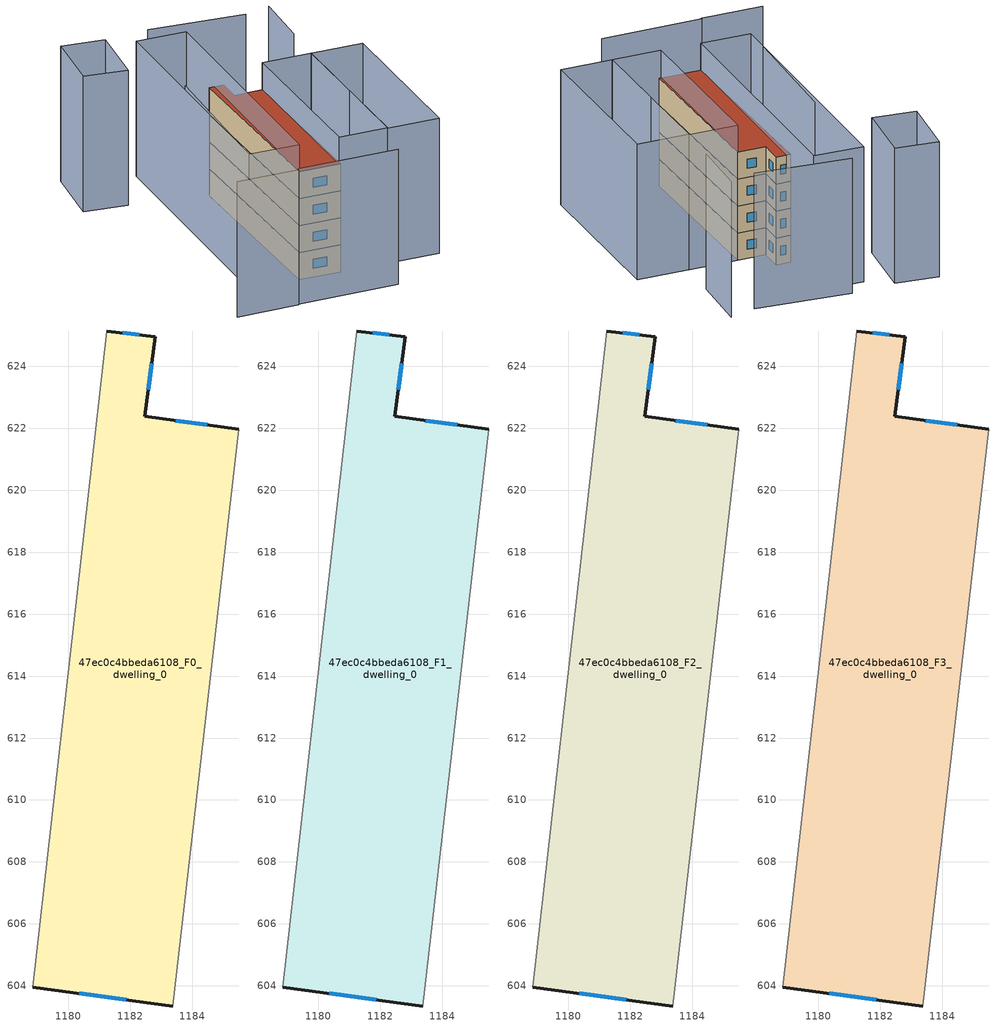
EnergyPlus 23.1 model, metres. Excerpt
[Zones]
47ec0c4bbeda6108_F0_dwelling_0
 floor ground (EU_floor_Construction): 1182.8,624.95 1182.46,622.38 1185.5,621.97 1183.37,603.34 1178.85,603.96 1181.24,625.14 z0
 wall outside (EU_wall_Construction): 1185.5,621.97 1182.46,622.38 1182.8,624.95 1181.24,625.14 / 1178.85,603.96 1183.37,603.34 z0:3
 wall adiabatic (EU_wall_Construction): 1183.37,603.34 1185.5,621.97 / 1181.24,625.14 1178.85,603.96 z0:3
 window (EU_Window_Construction): 1184.48,622.11 1183.47,622.25 / 1180.35,603.75 1181.86,603.55 / 1182.28,625.02 1181.76,625.08 / 1182.57,623.24 1182.68,624.1 z1:2
47ec0c4bbeda6108_F1_dwelling_0
 floor to 47ec0c4bbeda6108_F0_dwelling_0 (EU_floor_Construction): 1182.8,624.95 1182.46,622.38 1185.5,621.97 1183.37,603.34 1178.85,603.96 1181.24,625.14 z3
 wall outside (EU_wall_Construction): 1185.5,621.97 1182.46,622.38 1182.8,624.95 1181.24,625.14 / 1178.85,603.96 1183.37,603.34 z3:6
 wall adiabatic (EU_wall_Construction): 1183.37,603.34 1185.5,621.97 / 1181.24,625.14 1178.85,603.96 z3:6
 window (EU_Window_Construction): 1184.48,622.11 1183.47,622.25 / 1180.35,603.75 1181.86,603.55 / 1182.28,625.02 1181.76,625.08 / 1182.57,623.24 1182.68,624.1 z4:5
47ec0c4bbeda6108_F2_dwelling_0
 floor to 47ec0c4bbeda6108_F1_dwelling_0 (EU_floor_Construction): 1182.8,624.95 1182.46,622.38 1185.5,621.97 1183.37,603.34 1178.85,603.96 1181.24,625.14 z6
 wall outside (EU_wall_Construction): 1185.5,621.97 1182.46,622.38 1182.8,624.95 1181.24,625.14 / 1178.85,603.96 1183.37,603.34 z6:9
 wall adiabatic (EU_wall_Construction): 1183.37,603.34 1185.5,621.97 / 1181.24,625.14 1178.85,603.96 z6:9
 window (EU_Window_Construction): 1184.48,622.11 1183.47,622.25 / 1180.35,603.75 1181.86,603.55 / 1182.28,625.02 1181.76,625.08 / 1182.57,623.24 1182.68,624.1 z7:8
47ec0c4bbeda6108_F3_dwelling_0
 floor to 47ec0c4bbeda6108_F2_dwelling_0 (EU_floor_Construction): 1182.8,624.95 1182.46,622.38 1185.5,621.97 1183.37,603.34 1178.85,603.96 1181.24,625.14 z9
 wall outside (EU_wall_Construction): 1185.5,621.97 1182.46,622.38 1182.8,624.95 1181.24,625.14 / 1178.85,603.96 1183.37,603.34 z9:12
 wall adiabatic (EU_wall_Construction): 1183.37,603.34 1185.5,621.97 / 1181.24,625.14 1178.85,603.96 z9:12
 window (EU_Window_Construction): 1184.48,622.11 1183.47,622.25 / 1180.35,603.75 1181.86,603.55 / 1182.28,625.02 1181.76,625.08 / 1182.57,623.24 1182.68,624.1 z10:11
 roof outside (EU_roof_Construction): 1183.37,603.34 1185.5,621.97 1182.46,622.38 1182.8,624.95 1181.24,625.14 1178.85,603.96 z12
shading: 1175.88,599.28 1186.82,597.95 / 1169.15,599.89 1175.86,599.08 / 1176.15,621.46 1173.95,607.87 / 1191.64,626.05 1192.82,632.78 / 1189.83,632.32 1179.62,634.39 / 1188.41,602.62 1190.77,621.27 / 1190.77,621.27 1196.37,620.57 / 1196.37,620.57 1194.01,601.91 / 1194.01,601.91 1188.41,602.62 / 1190.77,621.31 1188.42,602.67 / 1188.42,602.67 1183.14,603.33 / 1183.14,603.33 1185.5,621.97 / 1185.5,621.97 1190.77,621.31 / 1178.85,603.96 1173.49,604.69 / 1173.49,604.69 1177.31,632.72 / 1177.31,632.72 1182.67,631.99 / 1182.67,631.99 1178.85,603.96 / 1168.58,628.56 1170.25,635.7 / 1170.25,635.7 1174.84,634.63 / 1174.84,634.63 1173.17,627.49 / 1173.17,627.49 1168.58,628.56 z0:15
[Building]
EU S2 Campaign: North Axis=0; Terrain=City; Solar Distribution=FullExterior
[Site:Location]
Bologna: Latitude=44.5; Longitude=11.25; Time Zone=1; Elevation=37
[SizingPeriod:WeatherFileDays]
AnnualSizingPeriod: Begin Month=1; Begin Day of Month=1; End Month=12; End Day of Month=31; Day of Week for Start Day=Monday; Use Weather File Daylight Saving Period=No; Use Weather File Rain and Snow Indicators=No
[MATERIAL]
EU_InternalMass_Material: Roughness=MediumRough; Thickness=0.1; Conductivity=1; Density=1800; Specific Heat=900; Thermal Absorptance=0.9; Solar Absorptance=0.7; Visible Absorptance=0.7
[MATERIAL:NOMASS] Roughness=MediumRough; Thermal Absorptance=0.9; Solar Absorptance=0.7; Visible Absorptance=0.7
Name | Thermal Resistance
EU_wall_NoMass | 0.937881
EU_roof_NoMass | 0.548572
EU_floor_NoMass | 0.71348
[WINDOWMATERIAL:SIMPLEGLAZINGSYSTEM]
EU_Window_SimpleGlazing: UFactor=4.25633; Solar Heat Gain Coefficient=0.85; Visible Transmittance=0.85
[CONSTRUCTION]
EU_wall_Construction: EU_wall_NoMass
EU_roof_Construction: EU_roof_NoMass
EU_floor_Construction: EU_floor_NoMass
EU_Window_Construction: EU_Window_SimpleGlazing
EU_InternalMass_Construction: EU_InternalMass_Material
[ZONE] Type=1; Multiplier=1; Ceiling Height=autocalculate; Floor Area=autocalculate; Part of Total Floor Area=Yes
Name | Volume
47ec0c4bbeda6108_F0_dwelling_0 | 269.265
47ec0c4bbeda6108_F1_dwelling_0; 47ec0c4bbeda6108_F2_dwelling_0; 47ec0c4bbeda6108_F3_dwelling_0 | 269.262
[INTERNALMASS] Construction=EU_InternalMass_Construction; Surface Area=89.7546
Name | Zone or ZoneList
47ec0c4bbeda6108_F0_dwelling_0_EU_InternalMass | 47ec0c4bbeda6108_F0_dwelling_0
47ec0c4bbeda6108_F1_dwelling_0_EU_InternalMass | 47ec0c4bbeda6108_F1_dwelling_0
47ec0c4bbeda6108_F2_dwelling_0_EU_InternalMass | 47ec0c4bbeda6108_F2_dwelling_0
47ec0c4bbeda6108_F3_dwelling_0_EU_InternalMass | 47ec0c4bbeda6108_F3_dwelling_0
[OTHEREQUIPMENT] Fuel Type=Electricity; Design Level Calculation Method=Watts/Area; Power per Zone Floor Area=1; Fraction Latent=0; Fraction Radiant=0; Fraction Lost=0; Carbon Dioxide Generation Rate=0; EndUse Subcategory=EU_Step8_InternalGains
Name | Zone or ZoneList or Space or SpaceList | Schedule
EU_Step8_InternalGain_47ec0c4bbeda6108_F0_dwelling_0_f000 | 47ec0c4bbeda6108_F0_dwelling_0 | EU_Step8_GainSchedule_47ec0c4bbeda6108_F0_dwelling_0_f000
EU_Step8_InternalGain_47ec0c4bbeda6108_F1_dwelling_0_f000 | 47ec0c4bbeda6108_F1_dwelling_0 | EU_Step8_GainSchedule_47ec0c4bbeda6108_F1_dwelling_0_f000
EU_Step8_InternalGain_47ec0c4bbeda6108_F2_dwelling_0_f000 | 47ec0c4bbeda6108_F2_dwelling_0 | EU_Step8_GainSchedule_47ec0c4bbeda6108_F2_dwelling_0_f000
EU_Step8_InternalGain_47ec0c4bbeda6108_F3_dwelling_0_f000 | 47ec0c4bbeda6108_F3_dwelling_0 | EU_Step8_GainSchedule_47ec0c4bbeda6108_F3_dwelling_0_f000
[ZONEVENTILATION:DESIGNFLOWRATE] Schedule=EU_AlwaysOn; Design Flow Rate Calculation Method=AirChanges/Hour; Air Changes per Hour=0.687892; Ventilation Type=Natural; Fan Pressure Rise=0; Fan Total Efficiency=1; Constant Term Coefficient=1; Temperature Term Coefficient=0; Velocity Term Coefficient=0; Velocity Squared Term Coefficient=0; Minimum Indoor Temperature=-100; Maximum Indoor Temperature=100; Delta Temperature=-100; Minimum Outdoor Temperature=-100; Maximum Outdoor Temperature=100; Maximum Wind Speed=40
Name | Zone or ZoneList or Space or SpaceList
EU_ConstantAir_47ec0c4bbeda6108_F0_dwelling_0 | 47ec0c4bbeda6108_F0_dwelling_0
EU_ConstantAir_47ec0c4bbeda6108_F1_dwelling_0 | 47ec0c4bbeda6108_F1_dwelling_0
EU_ConstantAir_47ec0c4bbeda6108_F2_dwelling_0 | 47ec0c4bbeda6108_F2_dwelling_0
EU_ConstantAir_47ec0c4bbeda6108_F3_dwelling_0 | 47ec0c4bbeda6108_F3_dwelling_0
[HVACTEMPLATE:THERMOSTAT] Constant Heating Setpoint=20; Constant Cooling Setpoint=50
EU_HeatOnly_47ec0c4bbeda6108_F0_dwelling_0; EU_HeatOnly_47ec0c4bbeda6108_F1_dwelling_0; EU_HeatOnly_47ec0c4bbeda6108_F2_dwelling_0; EU_HeatOnly_47ec0c4bbeda6108_F3_dwelling_0
[HVACTEMPLATE:ZONE:IDEALLOADSAIRSYSTEM] System Availability Schedule=EU_AlwaysOn; Maximum Heating Supply Air Temperature=50; Minimum Cooling Supply Air Temperature=13; Maximum Heating Supply Air Humidity Ratio=0.0156; Minimum Cooling Supply Air Humidity Ratio=0.0077; Heating Limit=NoLimit; Cooling Limit=NoLimit; Heating Availability Schedule=EU_AlwaysOn; Cooling Availability Schedule=EU_CoolingOff; Dehumidification Control Type=ConstantSensibleHeatRatio; Cooling Sensible Heat Ratio=0.7; Dehumidification Setpoint=60; Humidification Control Type=None; Humidification Setpoint=30; Outdoor Air Method=None; Outdoor Air Flow Rate per Person=0.00944; Outdoor Air Flow Rate per Zone Floor Area=0; Outdoor Air Flow Rate per Zone=0; Demand Controlled Ventilation Type=None; Outdoor Air Economizer Type=NoEconomizer; Heat Recovery Type=None; Sensible Heat Recovery Effectiveness=0.7; Latent Heat Recovery Effectiveness=0.65
Name | Template Thermostat
47ec0c4bbeda6108_F0_dwelling_0 | EU_HeatOnly_47ec0c4bbeda6108_F0_dwelling_0
47ec0c4bbeda6108_F1_dwelling_0 | EU_HeatOnly_47ec0c4bbeda6108_F1_dwelling_0
47ec0c4bbeda6108_F2_dwelling_0 | EU_HeatOnly_47ec0c4bbeda6108_F2_dwelling_0
47ec0c4bbeda6108_F3_dwelling_0 | EU_HeatOnly_47ec0c4bbeda6108_F3_dwelling_0
[SIZING:ZONE] Zone Cooling Design Supply Air Temperature Input Method=SupplyAirTemperature; Zone Cooling Design Supply Air Temperature=13; Zone Heating Design Supply Air Temperature Input Method=SupplyAirTemperature; Zone Heating Design Supply Air Temperature=50; Zone Cooling Design Supply Air Humidity Ratio=0.008; Zone Heating Design Supply Air Humidity Ratio=0.008; Cooling Design Air Flow Method=DesignDay; Cooling Design Air Flow Rate=0; Cooling Minimum Air Flow per Zone Floor Area=0.000762; Cooling Minimum Air Flow=0; Cooling Minimum Air Flow Fraction=0.2; Heating Design Air Flow Method=DesignDay; Heating Design Air Flow Rate=0; Heating Maximum Air Flow per Zone Floor Area=0.002032; Heating Maximum Air Flow=0.141576; Heating Maximum Air Flow Fraction=0.3; Account for Dedicated Outdoor Air System=No; Dedicated Outdoor Air System Control Strategy=NeutralSupplyAir; Dedicated Outdoor Air Low Setpoint Temperature for Design=autosize; Dedicated Outdoor Air High Setpoint Temperature for Design=autosize; Zone Load Sizing Method=Sensible Load Only No Latent Load; Zone Latent Cooling Design Supply Air Humidity Ratio Input Method=HumidityRatioDifference; Zone Cooling Design Supply Air Humidity Ratio Difference=0.005; Zone Latent Heating Design Supply Air Humidity Ratio Input Method=HumidityRatioDifference; Zone Humidification Design Supply Air Humidity Ratio Difference=0.005
47ec0c4bbeda6108_F0_dwelling_0; 47ec0c4bbeda6108_F1_dwelling_0; 47ec0c4bbeda6108_F2_dwelling_0; 47ec0c4bbeda6108_F3_dwelling_0
[SCHEDULE:CONSTANT]
Name | Hourly Value
EU_AlwaysOn | 1
EU_CoolingOff | 0
[SCHEDULE:FILE] Column Number=1; Rows to Skip at Top=0; Number of Hours of Data=8760; Column Separator=Comma; Interpolate to Timestep=No; Minutes per Item=60; Adjust Schedule for Daylight Savings=Yes
Name | File
EU_Step8_GainSchedule_47ec0c4bbeda6108_F0_dwelling_0_f000 | ../../schedules/47ec0c4bbeda6108/47ec0c4bbeda6108_F0_dwelling_0_f000_gain.csv
EU_Step8_GainSchedule_47ec0c4bbeda6108_F1_dwelling_0_f000 | ../../schedules/47ec0c4bbeda6108/47ec0c4bbeda6108_F1_dwelling_0_f000_gain.csv
EU_Step8_GainSchedule_47ec0c4bbeda6108_F2_dwelling_0_f000 | ../../schedules/47ec0c4bbeda6108/47ec0c4bbeda6108_F2_dwelling_0_f000_gain.csv
EU_Step8_GainSchedule_47ec0c4bbeda6108_F3_dwelling_0_f000 | ../../schedules/47ec0c4bbeda6108/47ec0c4bbeda6108_F3_dwelling_0_f000_gain.csv
